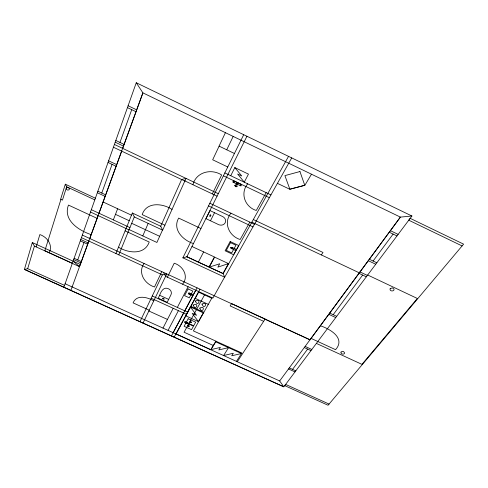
<?xml version="1.0" encoding="UTF-8"?>
<svg xmlns="http://www.w3.org/2000/svg" width="488" height="488" viewBox="0 0 488 488"><rect width="100%" height="100%" fill="white"/><g stroke="black" fill="none" stroke-linecap="round" stroke-linejoin="round"><path stroke-width="0.73" d="M63.855 287.298L136.25 82.746L411.915 216.013L283.827 386.825L24.4 269.443L32.312 242.542L80.337 264.466M24.4 269.443L27.682 268.681L34.41 246.105L32.312 242.542M36.149 246.898L39.857 234.563C47.226 237.046 53.277 245.159 49.123 252.814M65.325 184.196L60.61 199.281L62.446 200.129L66.661 186.758L65.325 184.196L95.386 198.201M60.927 199.427L44.853 250.747L72.34 263.282M77.732 259.945L83.979 242.554M101.772 193.034L112.075 164.371M119.957 142.441L131.736 109.666M34.41 246.105L79.489 266.661L142.892 92.86L136.25 82.746M70.852 290.464L88.859 241.066M89.786 238.516L98.155 215.586M99.003 213.25L121.671 151.121M122.677 148.37L142.923 92.873L400.386 217.105L411.915 216.013M113.338 219.899L117.645 208.736M115.924 253.516L132.346 213.012L160.711 226.237L162.656 230.147L186.032 178.407L181.609 179.511L160.711 226.237M118.785 254.827L134.304 216.94L132.346 213.012M142.789 235.917L148.169 223.4M144.052 263.496C137.47 272.822 144.79 283.979 154.501 286.993L161.79 271.657M162.492 230.074L156.898 242.463L129.131 229.58M192.906 184.714C196.145 172.014 211.255 168.238 221.637 174.978L212.329 193.913M225.419 132.681L219.069 146.113L234.411 153.482M219.118 146.138L212.676 159.777L227.737 166.981M139.958 321.732L162.358 274.872L166.762 273.945L143.002 323.111M226.725 149.792L233.179 136.427M167.414 277.196L174.204 263.221C182.988 265.875 189.1 276.232 182.634 284.193M159.643 295.277L158.216 298.205L167.201 302.31L170.776 295.197C172.294 292.721 170.843 289.421 168.092 288.628C163.559 286.529 160.766 291.83 159.643 295.277L168.665 299.4M291.726 157.911L224.687 277.208L182.878 257.835L243.713 134.7M182.878 257.835L186.855 256.786L246.934 136.256M230.745 175.723L234.832 167.591L248.471 174.112L244.262 182.176L237.625 173.996L241.767 175.973L234.832 167.591M210.474 220.771L214.543 212.725L220.979 215.787C229.946 218.838 224.541 228.774 216.861 223.772L206.003 218.673L210.029 210.602L214.537 212.725M233.612 182.469L234.319 181.146M237.205 182.518L236.235 184.397L234.813 185.446L235.448 186.562L236.101 186.825L236.936 186.459L236.936 184.732L237.906 182.854M162.992 328.095L173.179 308.312M198.384 262.099L203.642 251.93L214.409 256.956L209.029 267.034L186.874 256.743M240.12 185.568L240.816 184.238M177.315 307.464L188.106 286.712M168.061 330.388L178.388 310.685M230.934 213.195C223.089 222.741 228.982 236.125 240.163 239.51L249.819 222.113M247.691 183.83C239.882 193.248 244.884 206.979 256.273 210.474L266.167 192.644M173.124 332.682L183.586 313.058M184.732 310.85L195.725 290.22M171.434 335.976L197.06 287.896M209.267 267.143L214.61 257.146L228.469 263.593L222.955 273.493L209.267 267.143L219.728 263.764L217.88 267.143L228.445 263.587M174.131 337.196L199.934 289.219M190.448 306.983L185.69 315.827L198.409 321.623L203.313 312.869L190.448 306.983L196.536 315.321L192.187 313.339L198.415 321.61M176.089 333.987L198.604 292.147M204.551 294.892L184.08 332.23L213.293 345.486M224.687 277.208L223.169 273.628L288.524 156.361M224.578 277.16L212.884 298.107L165.597 276.361L163.517 272.45M212.036 297.717L193.413 330.919L216.074 341.216L210.938 349.75M311.478 174.204L304.89 185.269L289.781 189.265L277.434 183.354M175.906 333.835L210.761 349.695L215.879 341.185L241.859 352.995L236.442 361.327M228.89 347.102L223.626 355.52L233.325 353.269L231.727 355.782L241.523 353.513M237.302 361.754L265.143 319.024L231.556 303.56L230.153 305.927L263.642 321.33M265.039 319.189L310.032 339.807L400.386 217.105L279.679 380.951L283.827 386.825L24.43 269.346M292.556 369.367L307.635 349.085M333.188 314.699L362.645 275.073M373.082 261.025L393.121 234.075M66.289 187.923L67.002 187.349L68.082 187.422M210.761 349.695L220.393 347.401L218.838 349.939L228.561 347.627M65.111 283.754L279.679 380.951M329.058 404.07L285.639 384.41L284.724 385.63L328.07 405.254L463.6 244.14L410.17 218.331L408.767 220.204L462.087 245.94M27.682 268.681L64.538 285.37M149.237 310.216L133.084 302.871C136.622 294.24 147.553 297.192 153.751 300.876M148.864 310.996L167.451 319.439M215.531 341.759L241.493 353.556M74.115 258.292L81.337 261.592M73.657 259.592L80.868 262.886M152.268 295.978L187.618 312.119M151.182 298.247L186.428 314.327M289.305 367.885L295.807 370.85M288.518 368.952L295.014 371.911M195.047 298.278L208.266 304.341M190.723 306.311L203.813 312.296M118.499 247.172C128.155 253.241 144.576 255.248 149.224 242.042L125.111 230.861M91.177 234.624C78.977 230.611 62.696 220.204 68.46 205.082L97.112 218.362M311.045 338.379L335.561 349.683C345.962 338.166 329.894 328.863 320.335 325.764M82.332 235.082L310.032 339.807M316.389 343.4L361.944 364.365L417.344 298.473L367.678 275M81.423 237.644L162.358 274.872M198.372 292.05L211.749 298.229M80.77 239.498L88.157 242.896M80.288 240.859L87.669 244.25M305.128 346.407L311.826 349.487M304.292 347.548L310.978 350.616M115.479 214.348L129.21 220.735M328.766 314.321L335.756 317.572M131.699 223.309L159.674 236.314M91.323 209.681L129.936 227.603M90.493 212.03L129.003 229.891M186.855 256.786L223.169 273.628M97.862 191.204L105.683 194.858M97.319 192.736L105.127 196.377M164.883 225.218L142.185 214.622C146.449 201.562 162.644 203.246 172.026 209.401M193.449 243.561C183 240.358 172.142 229.464 178.663 218.093L200.94 228.524M103.114 201.989L131.461 215.178M134.304 216.94L162.656 230.147M66.661 186.758L94.8 199.86M191.979 246.501L203.642 251.93M329.687 313.07L336.69 316.328M108.037 162.461L116.113 166.268M253.315 219.533L322.995 252.473L321.324 254.974L251.851 222.156M359.998 271.932L367.366 275.421M321.354 254.919L359.302 272.841M358.967 273.329L366.323 276.812M209.852 203.24L254.425 224.291M208.529 205.924L252.967 226.889M108.617 160.82L116.705 164.639M369.343 259.25L376.827 262.806M115.815 140.477L124.092 144.405M368.275 260.696L375.748 264.24M115.211 142.197L123.464 146.113M114.412 144.454L218.301 193.699M184.897 180.92L217.075 196.158M113.429 147.224L184.842 181.042M224.828 172.917L270.931 194.919M223.406 175.802L269.364 197.713M236.521 183.854L232.758 182.061L233.435 180.725L241.645 184.635L240.95 185.965L237.217 184.183M236.308 184.269L237.003 184.598M127.447 107.61L136.012 111.715M390.394 230.665L398.135 234.386M128.106 105.75L136.689 109.867M389.253 232.221L396.976 235.93M68.393 187.563C71.821 189.814 65.99 191.662 66.209 188.179M73.102 261.159L79.489 266.661M193.23 305.122C195.792 312.106 199.744 301.541 193.23 305.122M195.407 301.09C197.969 308.142 201.971 297.466 195.407 301.09M199.781 308.117C202.306 315.083 206.32 304.561 199.781 308.117M201.989 304.109C204.521 311.137 208.583 300.504 201.989 304.109M341.027 352.092L340.96 353.019C341.6 354.416 344.235 354.611 344.699 353.019L343.552 351.531L342.253 351.397L341.027 352.092M390.174 288.707L390.046 289.762C390.705 291.647 394.463 291.269 394.054 289.061L392.34 287.859L390.174 288.707M162.839 298.229L162.596 298.723L164.029 299.376L164.273 298.882L162.839 298.229M210.2 214.891L209.553 216.178L210.31 216.532L210.95 215.251L210.2 214.891M234.429 181.878L234.045 181.89L234.429 181.878M240.139 184.598L240.462 184.915L240.139 184.598M188.069 288.908L184.562 295.643L189.289 297.808L192.839 291.104L188.069 288.908M188.429 293.142L188.728 294.124L189.917 294.075L189.619 293.093L188.429 293.142M188.746 293.337L188.917 293.904L189.594 293.874L189.429 293.312L188.746 293.337M189.753 293.135L189.228 294.13L192.418 295.594L192.943 294.606L189.753 293.135M185.001 321.568L184.494 322.489L187.581 323.892L188.081 322.971L185.001 321.568M186.038 322.739L184.104 326.289L191.534 329.662L193.492 326.136L186.038 322.739M188.167 318.768L186.215 322.355L193.687 325.752L195.67 322.184L188.167 318.768M230.159 241.523L225.127 250.777L233.624 254.742L238.748 245.549L230.159 241.523M230.495 242.658L226.298 250.362L231.702 252.888L235.954 245.22L230.495 242.658M187.892 325.6L188.179 326.515L189.429 326.295L188.764 325.447L187.892 325.6M189.978 321.787L190.271 322.714L191.528 322.489L190.863 321.629L189.978 321.787M230.8 247.52L231.074 248.618L232.373 248.544L232.099 247.44L230.8 247.52M188.197 325.789C188.331 327.302 189.856 325.362 188.197 325.789M190.289 321.976C190.418 323.507 191.961 321.549 190.289 321.976M231.135 247.739L231.294 248.368L232.032 248.325L231.879 247.691L231.135 247.739M232.434 247.581L231.812 248.715L235.198 250.295L235.826 249.173L232.434 247.581M236.942 186.41C235.192 187.026 233.246 183.848 236.942 186.41M299.955 171.544L284.901 175.619L289.854 189.204L304.774 185.306L299.955 171.544"/></g></svg>
